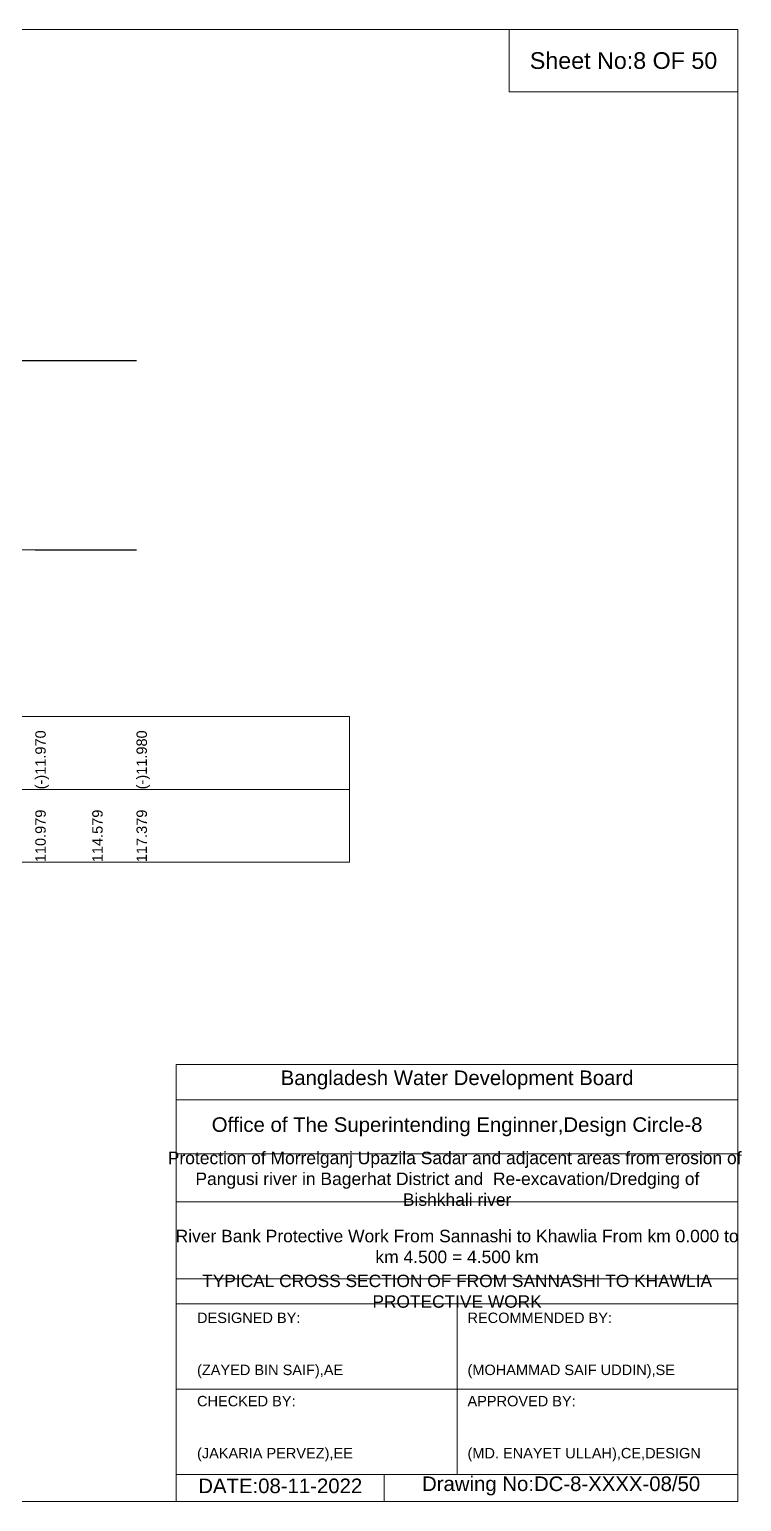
# Model space of a CAD drawing. Header units: inches. Extents: x 89000 to 845017, y -7071 to 0.
# Drawn here: x 211594 to 215017, y -7071 to 0 of the extents above; entities that cross this region are included whole.
import ezdxf

# ---------------------------------------------------------------- set-up
doc = ezdxf.new("R2010")
doc.units = ezdxf.units.IN
doc.header["$LTSCALE"] = 7
doc.header["$MEASUREMENT"] = 0
for name, color, linetype, lineweight in [('Cross section Data Border', 7, 'Continuous', 9), ('Cross Section Labels', 7, 'Continuous', 9), ('Existing_Bed_Level for Xsection', 7, 'Continuous', 25), ('Long Section Labels', 7, 'Continuous', 9)]:
    doc.layers.add(name, color=color, linetype=linetype, lineweight=lineweight)
doc.styles.get("Standard").update_dxf_attribs({"font": 'arial.ttf'})
doc.dimstyles.get("Standard").update_dxf_attribs({"dimtxt": 0.18, "dimasz": 0.18, "dimexe": 0.18, "dimexo": 0.0625, "dimgap": 0.09, "dimtad": 0, "dimtih": 1, "dimtoh": 1, "dimdec": 4, "dimzin": 0, "dimdsep": 46, "dimtxsty": 'Standard', "dimcen": 0.09, "dimadec": 0, "dimazin": 0, "dimtfac": 1, "dimtdec": 4, "dimtofl": 0, "dimtmove": 0, "dimatfit": 3, "dimfxl": 1, "dimtolj": 1, "dimtzin": 0, "dimarcsym": 0})

msp = doc.modelspace()

# ---------------------------------------------------------------- linework, layer by layer
at = {"layer": 'Cross section Data Border'}
msp.add_lwpolyline([(205100, -3300), (213132.54201, -3300), (213132.54201, -4000), (205100, -4000)], close=True, dxfattribs=at)
msp.add_lwpolyline([(205100, -3650), (213132.54201, -3650)], dxfattribs=at)
at = {"layer": 'Cross Section Labels'}
for points in [[(205000, 0), (215000, 0), (215000, -7071), (205000, -7071)], [(213900, 0), (215000, 0), (215000, -300), (213900, -300)]]:
    msp.add_lwpolyline(points, close=True, dxfattribs=at)
for points in [[(212300, -7071), (212300, -4971), (215000, -4971)], [(212300, -5141), (215000, -5141)], [(212300, -5401), (215000, -5401)], [(212300, -5631), (215000, -5631)], [(212300, -6001), (215000, -6001)], [(212300, -6121), (215000, -6121)], [(213650, -6121), (213650, -6941)], [(212300, -6531), (215000, -6531)], [(212300, -6941), (215000, -6941)], [(213300, -6941), (213300, -7071)]]:
    msp.add_lwpolyline(points, dxfattribs=at)
at = {"layer": 'Existing_Bed_Level for Xsection'}
for points in [[(206000, -1589.52), (212108.98906, -1589.52)], [(211455.40248, -2497.72), (211622.6033, -2499.24), (211896.24317, -2499.24), (212108.98906, -2500)]]:
    msp.add_lwpolyline(points, dxfattribs=at)

# ---------------------------------------------------------------- texts
at = {"layer": 'Cross Section Labels', "attachment_point": 5}
for s, insert, char_height in [('Sheet No:8 OF 50', (214450, -150), 80), ('Bangladesh Water Development Board', (213650, -5046), 70), ('Office of The Superintending Enginner,Design Circle-8', (213650, -5271), 70)]:
    msp.add_mtext(s, dxfattribs=dict(at, insert=insert, char_height=char_height))
at = {"layer": 'Cross Section Labels'}
for s, insert, char_height, width, attachment_point in [('Protection of Morrelganj Upazila Sadar and adjacent areas from erosion of  Pangusi river in Bagerhat District and  Re-excavation/Dredging of     Bishkhali river', (213650, -5521), 60, 2800, 5), ('River Bank Protective Work From Sannashi to Khawlia From km 0.000 to km 4.500 = 4.500 km', (213650, -5846), 60, 2700, 5), ('TYPICAL CROSS SECTION OF FROM SANNASHI TO KHAWLIA PROTECTIVE WORK', (213650, -6061), 59.5765532, 2800, 5), ('DESIGNED BY:^J^J^J(ZAYED BIN SAIF),AE', (212400, -6321), 50, 1400, 4), ('RECOMMENDED BY:^J^J^J(MOHAMMAD SAIF UDDIN),SE', (213700, -6321), 50, 1400, 4), ('CHECKED BY:^J^J^J(JAKARIA PERVEZ),EE', (212400, -6721), 50, 1400, 4), ('APPROVED BY:^J^J^J(MD. ENAYET ULLAH),CE,DESIGN', (213700, -6721), 50, 1400, 4), ('DATE:08-11-2022', (212800, -6996), 70, 1400, 5), ('Drawing No:DC-8-XXXX-08/50', (214150, -6996), 70, 2200, 5)]:
    msp.add_mtext(s, dxfattribs=dict(at, insert=insert, char_height=char_height, width=width, attachment_point=attachment_point))
at = {"layer": 'Long Section Labels', "char_height": 50, "attachment_point": 1, "rotation": 90}
for s, insert in [('(-)11.970', (211622.6033, -3650)), ('(-)11.970', (211622.6033, -3650)), ('(-)11.980', (212108.98906, -3650)), ('110.979', (211622.6033, -4000)), ('114.579', (211896.24317, -4000)), ('117.379', (212108.98906, -4000))]:
    msp.add_mtext(s, dxfattribs=dict(at, insert=insert))

# ---------------------------------------------------------------- leaders
at = {"layer": 'Cross Section Labels', "annotation_type": 0, "has_hookline": 1, "hookline_direction": 0, "text_width": 2510.77763}
msp.add_leader([(208087.68696, -1882.03396), (208087.68696, -650), (209222.80697, -650)], dimstyle='Standard', override={"dimasz": 72}, dxfattribs=at)

doc.saveas('drawing.dxf')
